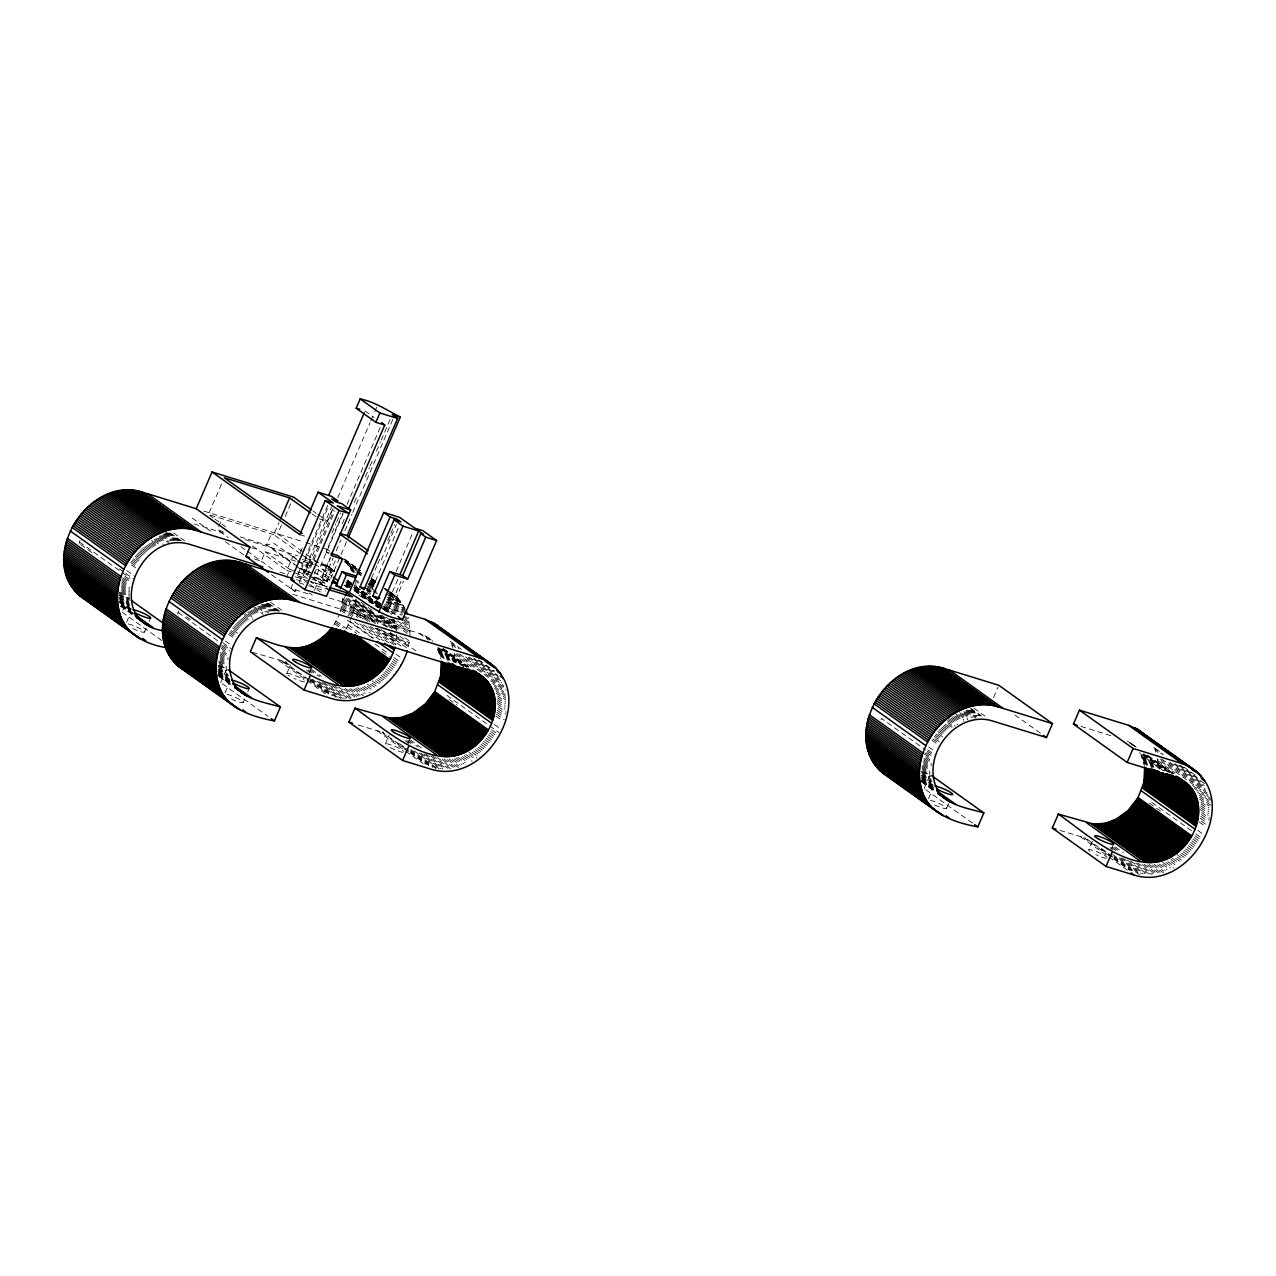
<?xml version="1.0" encoding="UTF-8"?>
<svg xmlns="http://www.w3.org/2000/svg" width="1276" height="1276" viewBox="0 0 1276 1276"><rect width="100%" height="100%" fill="white"/><g stroke="black" fill="none" stroke-linecap="round" stroke-linejoin="round"><path stroke-width="0.75" stroke-dasharray="5 3.75" d="M396.724 634.587L395.64 644.428M410.106 635.48L408.464 617.504M340.405 611.714L343.005 597.631L379.339 623.565M346.354 628.462L353.037 614.059L356.275 599.002M381.014 629.483L407.857 648.655L409.755 639.228M79.096 543.464L79.957 540.657M177.667 613.868L178.528 611.06M881.046 719.808L881.461 718.404L925.674 749.985M122.911 610.422L128.174 598.189L118.684 595.27M126.531 622.337L131.045 611.842M144.682 631.907L146.182 628.414M149.196 621.428L150.696 617.935M209.168 512.745L221.976 482.998M218.738 526.717L221.402 520.512M270.608 535.681L266.588 545.011L294.772 565.124M295.506 561.153L265.233 551.822L261.229 561.137L254.418 559.032M300.482 553.752L273.734 534.644L279.013 522.394M281.454 525.106L277.69 533.862L304.996 553.369M285.218 516.365L292.762 498.852M220.732 682.58L226.745 668.608L219.153 666.263M225.102 692.74L229.616 682.261M327.677 505.408L297.467 575.572L307.755 578.746L303.305 575.572L286.781 570.484L292.794 556.495L298.313 558.202M286.574 577.215L289.923 569.447L265.233 551.822M300.259 552.652L303.273 545.649M292.491 584.504L290.784 588.475L310.451 594.536M243.253 702.31L244.753 698.817M247.767 691.831L249.267 688.338M310.212 573.115L301.583 568.857L328.586 506.125M271.549 574.726L295.155 591.601L296.495 588.491M299.174 582.271L331.744 506.652M303.305 575.572L309.334 561.6L300.147 558.76M305.522 571.68L332.542 508.949M312.189 514.037L318.649 518.662L327.517 521.39L333.036 508.598M337.757 497.624L370.04 422.659M370.837 420.825L373.98 413.52M374.777 411.685L377.138 406.199M311.759 573.594L307.819 570.787L334.073 509.842M307.085 575.731L334.87 511.213M314.263 574.009L316.528 568.761M331.904 533.049L335.827 523.942M336.609 522.107L340.532 513M328.554 553.688L326.066 551.918L342.558 513.622M343.132 513.59L317.054 574.12L327.358 581.537L331.377 572.206L325.986 568.362L334.041 570.851M347.072 504.435L382.561 422.053M342.223 523.782L344.584 518.295M314.343 590.453L316.352 585.796L310.451 581.569L327.533 586.848M335.269 560.69L325.492 583.419L320.563 579.894L329.83 558.394M330.707 557.389L321.967 577.693L330.053 580.133L325.125 576.608L317.054 574.12L312.237 570.691M354.361 502.457L356.738 496.97M365.399 476.825L369.354 467.67M370.136 465.836L372.496 460.349M376.452 451.194L380.392 442.038M381.173 440.204L391.429 416.407M325.125 576.608L333.068 558.186M336.21 550.849L340.947 539.876M344.887 530.72L347.247 525.218M348.045 523.399L351.985 514.244M352.766 512.41L394.555 415.386M286.717 673.712L290.481 664.987M330.723 578.586L340.357 556.208M341.139 554.374L346.657 541.566M309.382 672.803L311.631 667.571M372.241 613.596L348.428 606.244L342.51 602.017L344.52 597.359M348.428 606.244L351.091 600.039M370.758 580.038L366.898 589.002L370.837 591.825L398.638 527.291M371.539 578.251L376.93 565.699M377.712 563.912L380.025 558.537M387.744 540.609L390.057 535.234M390.839 533.448L394.699 524.484M381.173 559.957L396.469 524.42M396.134 571.393L412.419 533.575M397.857 579.384L388.59 600.9L393.518 604.409L403.551 581.106M394.826 614.266L388.701 609.88L401.111 581.074M385.288 744.131L389.052 735.391M407.953 743.222L410.218 737.975M924.111 788.52L930.14 774.548L922.532 772.203M928.497 798.68L933.011 788.201M993.557 697.462L998.055 687.03M946.632 808.266L948.897 803.019M1092.447 841.331L1088.683 850.071A10.272 1.563 23.3 0 1 1096.658 851.682A10.272 1.563 23.3 0 1 1107.185 857.297M1111.332 849.162L1113.597 843.914M333.786 625.049L339.384 614.49M252.249 652.291L286.861 662.132M383.757 732.328L382.098 732.041L408.942 751.213M1059.862 830.389L1085.477 837.997M358.381 725.039L380.455 731.706L408.878 752.011M313.832 577.358L327.358 581.537M194.143 523.91L226.219 533.783M245.088 539.588L297.962 555.921M279.907 572.126L287.451 574.455M294.995 576.784L325.189 586.067L312.556 577.055M292.714 594.313L419.246 633.359L425.945 636.341L431.703 640.807L423.807 635.177M1081.011 726.427L1111.268 735.789M299.796 534.644L307.053 536.877M203.809 511.086L304.071 541.997M305.953 542.587L329.734 550.195M273.734 534.644L208.419 514.499L213.124 517.881M326.066 551.918L329.336 552.923M223.077 531.582L217.399 529.827L228.356 537.659M240.095 536.829L266.588 545.011L273.67 543.177L296.176 559.223M305.538 558.266L318.777 562.381M321.058 564.837L329.112 567.326M303.481 561.584L312.062 564.231M251.723 547.659L257.178 549.334M297.404 561.743L312.54 566.4M322.493 569.479L331.377 572.206M369.067 583.834L374.713 585.588M301.583 568.857L307.819 570.787M367.408 590.756L370.837 591.825M289.923 569.447L295.585 571.201M297.483 571.776L306.942 574.694M314.518 577.023L329.655 581.697M308.776 576.258L320.563 579.894M386.516 602.256L393.518 604.409M311.998 579.256L325.492 583.419M363.006 597.79L372.464 600.725M296.495 579.671L304.916 582.271M316.352 585.796L327.757 589.305M369.258 602.112L402.642 612.416M383.853 608.397L388.701 609.88M299.142 582.845L306.719 585.19M308.601 585.764L325.635 591.011M329.224 597.918L342.51 602.017M384.682 619.211L376.611 616.723L353.005 599.848M333.977 571.281L327.374 565.938L320.659 562.955L333.291 571.983M374.346 601.315L379.993 603.676M1127.187 741.117L1128.271 741.691M390.695 592.16L398.144 598.428L404.779 607.902L385.831 594.361M1183.825 766.988L1196.457 775.999M1179.885 765.074L1197.255 777.483M1155.37 748.549L1163.265 754.18M1179.056 765.472L1205.9 784.644M1153.791 747.417L1162.388 754.61M1175.021 763.638L1201.864 782.81M1154.477 748.964L1158.289 752.808M1174.08 764.085L1204.081 785.522M1169.932 762.33L1204.672 787.132M1168.88 762.841L1205.198 788.791M1161.463 758.885L1205.676 790.466M1160.299 759.459L1207.686 793.305M1208.053 795.028L1157.507 758.933L1158.48 767.913M1157.826 760.687L1175.196 773.096M1192.566 785.506L1211.514 799.047M1158.082 762.474L1173.872 773.75M1194.4 788.409L1211.769 800.818M1136.103 747.002L1129.324 742.281L1133.279 745.104M1148.129 755.615L1174 774.069M1128.766 742.249L1135.082 746.763M1147.714 755.775L1173.681 774.117M1146.98 755.52L1172.245 773.575M1147.794 756.445L1169.917 772.235M1143.854 754.004L1169.326 772.155M1197.749 792.46L1208.803 800.355M1143.152 753.972L1168.417 772.028M1143.727 754.882L1167.412 771.789M1142.817 754.802L1164.924 770.592M1199.472 795.411L1208.946 802.173M1141.876 754.738L1163.983 770.529M1163.01 770.513L1140.903 754.722L1144.476 765.807M1141.462 755.855L1161.989 770.529M1199.552 797.229L1212.184 806.257M1141.988 757.019L1156.2 767.179M1142.467 758.215L1155.099 767.227M1199.568 799.079L1209.042 805.842M1142.897 759.427L1153.951 767.323M1143.296 760.655L1152.77 767.418M1201.115 802.062L1209.01 807.708M1143.663 761.916L1151.558 767.546M1143.982 763.192L1147.14 765.44M1201.019 803.928L1208.914 809.574M1200.86 805.81L1208.771 811.44M1200.652 807.692L1208.547 813.322M1200.397 809.574L1208.292 815.22M1201.657 812.589L1209.552 818.235M1201.274 814.471L1209.169 820.117M1200.844 816.369L1207.16 820.867M1200.349 818.251L1206.665 822.749M1201.386 821.25L1207.702 825.763M1199.201 821.983L1205.517 826.497M1197.845 830.469L1202.582 833.85M1151.861 802.46L1194.495 832.909M1196.075 834.041L1200.812 837.423M1149.325 803.082L1161.957 812.11M1195.118 835.796L1201.434 840.31M1194.113 837.534L1198.85 840.916M1193.06 839.241L1197.797 842.623M1191.943 840.916L1198.26 845.43M1014.914 714.991L1041.758 734.163M1190.811 842.575L1195.548 845.956M1189.615 844.186L1194.352 847.567M1188.387 845.781L1194.703 850.294M1187.111 847.328L1193.427 851.842M1185.803 848.843L1192.119 853.357M1184.463 850.326L1189.2 853.708M1183.075 851.762L1187.812 855.143M1181.656 853.165L1186.393 856.547M1180.204 854.521L1184.941 857.903M973.939 708.196L984.992 716.091M1177.142 854.713L1183.458 859.227M970.637 708.228L981.691 716.123M970.956 709.185L980.447 715.964M971.275 710.206L979.17 715.852M1177.206 857.105L1183.522 861.619M969.999 710.142L977.894 715.772M968.707 710.11L976.603 715.756M1175.659 858.333L1181.975 862.847M967.399 710.142L976.874 716.905M966.107 710.206L975.582 716.984M1172.5 858.381L1178.817 862.895M966.363 711.45L975.837 718.229M965.055 711.625L972.95 717.256M1170.905 859.498L1177.222 864.012M963.731 711.833L971.626 717.463M963.986 713.204L970.302 717.718M1170.874 861.715L1177.19 866.213M962.678 713.507L968.994 718.021M959.775 712.726L967.671 718.372M1167.652 861.603L1173.968 866.117M960.03 714.241L967.926 719.887M1165.977 862.576L1173.872 868.222M958.723 714.672L965.039 719.185M955.836 714.034L963.731 719.664M1162.723 862.369L1170.618 867.999M956.123 715.676L964.018 721.323M1162.611 864.362L1168.928 868.876M954.831 716.235L961.147 720.749M953.539 716.841L959.855 721.355M1159.31 864.043L1167.205 869.674M952.263 717.495L958.595 722.009M1157.587 864.793L1165.482 870.439M951.019 718.181L957.335 722.695M1154.27 864.362L1163.744 871.125M949.775 718.914L957.67 724.545M1152.531 865L1163.584 872.896M948.531 719.68L954.847 724.194M947.318 720.477L955.214 726.124M1149.197 864.442L1160.251 872.337M1147.443 864.968L1158.496 872.864M947.701 722.455L952.438 725.837M1144.109 864.299L1158.321 874.459M948.116 724.465L952.853 727.846M1142.339 864.697L1154.971 873.725M945.372 724.258L950.11 727.639M1115.32 846.993L1123.215 852.639M1137.426 862.783L1153.217 874.06M944.24 725.199L948.977 728.58M1113.549 847.28L1119.865 851.794M1135.656 863.07L1151.446 874.347M943.123 726.188L949.44 730.701M1111.795 847.487L1118.111 852.001M1130.743 861.029L1149.692 874.554M942.039 727.208L946.776 730.59M1110.04 847.647L1113.198 849.912M1127.41 860.056L1146.358 873.582M940.97 728.261L945.707 731.642M1122.513 857.887L1144.62 873.677M1120.775 857.919L1142.881 873.709M939.933 729.33L946.25 733.844M1119.052 857.903L1141.175 873.693M938.929 730.446L943.666 733.828M1112.608 854.426L1139.452 873.597M1114.076 856.531L1139.34 874.57M937.94 731.579L942.677 734.96M1101.348 848.412L1112.401 856.308M1113.98 857.44L1132.928 870.982M1087.056 839.114L1112.321 857.169M1113.9 858.285L1131.27 870.695M938.562 733.875L943.315 737.257M1083.834 837.662L1112.273 857.95M1113.852 859.083L1129.643 870.36M1080.628 836.801L1107.488 855.973M1109.067 857.105L1128.016 870.631M936.074 733.939L942.39 738.437M935.18 735.151L939.918 738.533M934.319 736.38L939.056 739.761M935.069 738.772L939.806 742.154M932.708 738.916L937.445 742.297M931.943 740.224L938.259 744.721M928.721 746.938L935.037 751.452M927.7 749.714L935.595 755.36M927.253 751.117L933.569 755.631M926.839 752.521L931.576 755.902M924.893 752.808L931.209 757.322M924.574 754.212L930.89 758.726M925.866 756.764L932.182 761.278M925.626 758.167L931.943 762.681M923.856 758.454L931.751 764.101M923.696 759.874L931.592 765.504M923.585 761.278L929.901 765.775M923.505 762.665L929.837 767.179M923.489 764.069L929.805 768.567M923.505 765.44L929.821 769.954M921.99 765.68L929.885 771.326M922.085 767.051L929.981 772.682M922.229 768.391L930.124 774.038M922.42 769.731L930.316 775.361M922.66 771.039L930.555 776.685M921.352 771.214L929.247 776.845M921.671 772.49L931.145 779.253M922.022 773.735L931.496 780.513M922.42 774.979L931.895 781.741M921.288 775.058L930.762 781.837M921.766 776.255L931.241 783.017M922.293 777.419L933.346 785.314M921.272 777.419L932.325 785.314M921.862 778.519L932.915 786.415M922.5 779.604L933.553 787.499M921.591 779.524L932.66 787.42M922.181 780.418L933.362 788.44M921.479 780.386L932.533 788.281M922.261 781.343L934.893 790.37M921.495 781.119L934.128 790.147M922.357 781.997L934.989 791.024M921.272 781.438L935.196 791.551M921.336 781.757L934.973 791.471M925.69 789.653L974.641 824.615M365.032 410.952L374.139 417.459M312.955 510.99L316.193 513.303M317.804 514.451L327.517 521.39M344.664 559.239L360.454 570.516M371.507 578.411L376.245 581.792M344.073 558.968L360.693 570.723M370.917 578.156L376.867 582.606L371.731 579.208M384.778 588.236L389.866 591.681M390.185 591.793L395.831 596.131M343.308 558.92L358.046 569.447M387.521 590.501L396.995 597.264M357.089 569.112L344.456 560.084L351.825 571.074L356.562 574.455M371.3 579.256L376.037 582.638M383.932 588.284L388.67 591.665M390.249 592.798L398.144 598.428M345.541 561.312L356.594 569.208M372.385 580.484L375.543 582.733M385.017 589.496L399.228 599.656M346.578 562.572L356.052 569.335M357.631 570.468L362.368 573.849M371.842 580.612L375.016 582.877M389.228 593.021L400.281 600.916M326.688 548.983L329.846 551.232M344.057 561.392L361.427 573.785M370.901 580.564L374.426 583.052M388.638 593.212L401.27 602.224M348.539 565.236L359.593 573.131M370.646 581.027L375.383 584.408M389.595 594.568L402.227 603.58M349.433 566.64L355.749 571.154M357.328 572.27L362.065 575.651M369.96 581.298L374.697 584.679M388.909 594.839L403.12 604.984M350.278 568.075L355.015 571.457M356.594 572.589L361.331 575.97M370.806 582.733L373.964 584.998M386.596 594.01L403.966 606.419M478.867 659.915L494.657 671.192M351.075 569.559L355.829 572.94M370.04 583.084L373.198 585.349M478.085 660.266L493.876 671.543M369.195 583.467L373.932 586.864M388.143 597.009L405.529 609.418M461.465 649.372L450.412 641.477L452.868 647.873M474.098 658.384L497.784 675.307M368.317 583.898L373.055 587.279M387.266 597.423L404.636 609.832M451.098 643.024L458.993 648.671M473.205 658.815L498.469 676.854M368.955 585.477L373.693 588.858M387.904 599.018L406.853 612.544M451.736 644.603L456.473 648.001M469.105 657.012L499.123 678.449M367.966 585.971L371.125 588.22M372.704 589.352L377.441 592.734M386.915 599.513L404.285 611.906M468.117 657.507L502.856 682.325M366.93 586.497L371.667 589.879M373.246 591.011L377.983 594.393M387.457 601.155L403.248 612.432M465.501 656.901L501.819 682.835M354.76 579.144L359.497 582.526M367.392 588.172L372.129 591.554M386.357 601.714L402.147 612.99M459.663 654.062L503.876 685.643M355.191 580.851L358.349 583.116M366.244 588.746L370.981 592.128M386.772 603.404L402.562 614.697M404.141 615.814L408.878 619.195M456.92 653.519L504.291 687.349M366.611 590.485L371.348 593.866M385.559 604.011L401.35 615.287M402.929 616.42L409.245 620.933M455.707 654.125L506.237 690.22M366.914 592.239L370.072 594.488M384.283 604.649L396.916 613.66M404.811 619.307L409.548 622.688M454.128 652.993L454.431 654.747L473.396 668.289M490.766 680.682L504.977 690.842M328.395 566.576L335.109 571.377M347.343 580.117L354.664 585.317M363.134 591.394L370.455 596.594M376.643 600.773L383.087 605.621M384.539 606.419L395.592 614.314M403.487 619.961L409.803 624.458M426.966 636.995L433.282 641.493M443.761 648.958L469.026 666.997M492.584 683.601L505.216 692.613M326.305 565.332L334.487 571.01M347.12 580.038L354.728 585.636M356.307 586.769L361.044 590.15M362.623 591.266L370.806 596.961M376.324 600.9L383.438 605.972M424.876 635.735L433.058 641.413M443.314 648.75L468.707 667.045M325.221 564.774L334.695 571.536M347.327 580.548L353.643 585.078M363.118 591.825L369.434 596.355M375.75 600.852L382.066 605.366M383.645 606.499L390.009 612.48L383.693 607.966M442.756 648.702L468.021 666.758M348.189 581.425L354.505 585.939M356.084 587.072L370.295 597.216M376.611 601.73L382.928 606.244M384.507 607.376L387.665 609.625M443.601 649.58L467.287 666.503M347.423 581.218L353.739 585.732M355.318 586.864L360.055 590.246M361.634 591.362L369.53 597.009M375.846 601.522L382.162 606.036M383.741 607.153L388.478 610.55M442.836 649.372L466.522 666.279M348.204 582.159L352.942 585.556M354.521 586.673L383.151 607.089M384.523 608.11L392.625 613.852M403.679 621.747L409.995 626.261M442.038 649.197L467.303 667.236M494.37 686.52L505.424 694.415M347.375 582.015L382.114 606.834M419.246 633.359L428.72 640.137M441.209 649.037L466.617 667.204M346.498 581.904L352.83 586.418M354.409 587.55L382.832 607.855M384.411 608.971L389.148 612.368M438.769 647.809L465.612 666.981M345.605 581.824L351.921 586.338M353.5 587.47L388.239 612.273M437.859 647.73L464.703 666.901M355.557 582.59L356.451 589.735L388.032 612.289M402.243 622.433L410.138 628.079M454.431 654.747L455.022 660.139L464.496 666.901M494.498 688.338L505.551 696.233M306.591 554.518L317.836 562.557M346.243 582.909L352.559 587.423M354.138 588.539L387.298 612.225M463.762 666.854L436.918 647.666L440.874 658.544M346.833 584.009L353.149 588.523M354.728 589.656L381.572 608.827M437.524 648.782L458.052 663.44M356.451 589.735L356.53 591.554L378.637 607.344M397.586 620.886L410.218 629.913M496.157 691.289L505.631 698.052M345.812 584.025L352.128 588.523M353.707 589.656L380.567 608.827M438.083 649.915L457.031 663.456M346.338 585.174L352.654 589.687M354.234 590.82L377.919 607.743M438.593 651.079L454.384 662.356M345.238 585.237L348.396 587.502M362.863 597.918L356.546 593.404L356.53 591.554M392.864 619.338L410.234 631.748M439.072 652.259L453.299 662.419M496.189 693.139L505.663 699.902M302.045 554.869L313.067 562.732M314.63 563.864L331.856 576.162M344.313 585.062L347.439 587.279M344.105 585.317L347.263 587.582M391.477 619.163L394.635 621.412L396.549 630.472L353.915 600.023M439.518 653.471L448.993 660.25M390.296 619.275L395.034 622.656M439.917 654.716L447.812 660.346M309.334 561.6L313.768 564.758M389.674 618.94L410.202 633.614M497.72 696.122L505.615 701.752M385.91 617.137L395.385 623.916M440.284 655.976L446.6 660.474M317.517 569.192L331.393 579.113M381.684 615.176L408.527 634.347M497.64 697.988L505.535 703.634M380.184 615.207L395.975 626.484M361.012 602.384L372.066 610.279M379.961 615.925L400.489 630.583M497.48 699.87L505.376 705.5M378.844 615.399L396.214 627.792M355.35 599.8L396.405 629.132M356.068 600.884L397.123 630.216M497.273 701.736L505.168 707.382M292.794 556.495L297.244 559.67M297.771 560.371L310.626 569.543M352.431 600.262L392.115 628.717M404.747 637.729L409.484 641.11M497.018 703.634L504.913 709.265M347.758 598.237L390.392 628.701M355.478 604.649L387.059 627.218M399.691 636.23L409.165 643.008M498.262 706.649L506.157 712.279M346.195 598.492L384.092 625.559M394.571 634.746L408.783 644.89M497.895 708.531L505.79 714.177M271.501 547.723L298.345 566.895M299.924 568.027L310.977 575.923M370.072 618.126L377.967 623.773M390.6 632.8L415.864 650.84M342.941 599.034L377.68 623.836M390.312 632.864L396.629 637.378M296.335 566.241L307.293 574.072M311.966 577.406L327.39 588.427M354.664 608.429L373.613 621.97M389.403 633.247L408.352 646.773M497.449 710.413L503.765 714.927M342.829 600.438L375.989 624.124M388.622 633.151L396.517 638.782M342.67 601.841L371.093 622.146M383.725 631.173L396.358 640.185M354.17 610.311L369.96 621.587M496.97 712.295L503.286 716.809M342.478 603.261L369.322 622.433M377.217 628.063L396.166 641.605M353.627 612.193L363.102 618.956M375.734 627.983L402.578 647.155M496.412 714.177L504.307 719.808M342.239 604.664L362.767 619.338M375.399 628.35L395.927 643.024M341.952 606.084L357.774 617.44M370.375 626.388L395.672 644.508M495.822 716.043L502.138 720.557M297.467 575.572L308.282 583.307M309.797 584.392L320.388 591.968M341.633 607.504L355.844 617.648M368.477 626.675L395.321 645.847M341.25 608.907L350.74 615.67M363.373 624.698L388.638 642.737M214.703 518.997L227.287 527.977M252.457 545.953L286.781 570.484M340.851 610.311L348.747 615.957M359.8 623.852L383.486 640.759M354.616 621.859L379.881 639.914M350.103 621.412L373.788 638.319M395.895 654.11L402.211 658.623M494.466 724.513L500.782 729.027M309.382 593.005L312.333 595.126M347.279 620.12L372.544 638.175M240.877 546.606L245.566 549.956M247.129 551.072L273.558 569.957M348.316 624.985L362.543 635.129M375.176 644.157L387.808 653.184M394.125 657.682L400.441 662.196M446.903 695.388L487.958 724.704M489.537 725.837L499.012 732.599M347.359 626.739L356.833 633.502M382.098 651.558L391.572 658.32M393.152 659.453L401.047 665.083M449.104 699.392L456.999 705.038M491.738 729.856L496.476 733.237M192.213 518.072L212.741 532.73M225.374 541.742L244.322 555.283M336.162 621.205L350.374 631.365M392.147 661.175L396.884 664.557M490.718 731.579L495.455 734.976M335.397 622.513L343.292 628.143M391.094 662.882L395.831 666.263M489.665 733.285L494.402 736.683M334.615 623.789L340.931 628.302M389.993 664.573L394.731 667.954M488.564 734.976L494.881 739.49M388.845 666.216L396.74 671.862M487.416 736.619L492.153 740M387.665 667.842L392.402 671.224M486.236 738.246L490.973 741.627M386.421 669.421L394.316 675.068M485.008 739.825L489.745 743.206M385.161 670.969L389.898 674.366M483.732 741.388L490.048 745.902M383.853 672.5L388.59 675.881M482.424 742.903L488.74 747.417M382.497 673.967L387.234 677.365M481.068 744.386L485.805 747.768M381.109 675.419L387.425 679.933M479.68 745.822L484.417 749.203M379.69 676.806L387.585 682.453M478.261 747.226L484.577 751.739M378.238 678.178L384.554 682.676M476.809 748.581L483.125 753.095M173.552 532.969L184.605 540.865M270.544 602.256L283.176 611.268M376.755 679.486L381.492 682.867M475.326 749.889L481.642 754.403M170.266 533.001L181.32 540.896M268.837 603.404L279.891 611.3M169.006 532.842L180.06 540.737M267.577 603.245L278.631 611.14M167.73 532.73L178.784 540.625M266.317 603.133L277.37 611.029M375.24 680.762L379.977 684.143M473.811 751.165L478.548 754.547M166.454 532.65L177.508 540.545M266.604 604.186L276.079 610.965M165.162 532.634L176.216 540.53M265.328 604.17L274.803 610.933M372.113 680.858L378.43 685.356M472.264 752.377L477.001 755.775M165.449 533.783L174.924 540.561M264.02 604.202L273.495 610.965M164.141 533.862L173.616 540.625M262.712 604.266L272.187 611.029M372.129 683.154L378.446 687.668M469.121 752.425L477.017 758.072M162.834 533.974L172.308 540.737M261.405 604.377L270.879 611.156M163.089 535.266L170.984 540.912M261.676 605.669L269.571 611.316M370.534 684.287L378.43 689.917M469.105 754.69L475.422 759.204M161.781 535.473L169.676 541.12M260.352 605.877L268.247 611.523M160.457 535.729L168.352 541.375M259.028 606.132L268.502 612.911M367.329 684.223L373.645 688.737M465.9 754.626L472.216 759.14M159.133 536.032L168.607 542.794M257.704 606.435L265.599 612.081M159.388 537.499L165.705 542.013M257.975 607.902L264.291 612.416M367.265 686.376L373.581 690.89M464.257 755.663L472.152 761.293M158.08 537.898L164.397 542.412M255.072 607.169L262.968 612.815M156.773 538.328L163.089 542.842M253.764 607.599L263.239 614.378M364.027 686.217L370.343 690.731M462.598 756.636L468.914 761.15M155.465 538.807L163.36 544.437M254.036 609.21L260.352 613.724M362.352 687.142L370.247 692.788M460.923 757.545L467.239 762.059M154.157 539.333L160.473 543.831M252.728 609.737L259.044 614.25M360.645 688.003L366.962 692.517M457.637 757.29L465.533 762.92M154.444 541.024L159.181 544.405M251.436 610.295L257.752 614.809M151.589 540.498L157.905 545.011M250.16 610.901L256.476 615.415M357.36 687.684L365.255 693.331M455.931 758.088L463.826 763.734M151.892 542.268L156.629 545.649M248.884 611.555L255.2 616.069M355.637 688.434L363.532 694.08M454.208 758.853L462.103 764.484M150.632 542.954L156.948 547.468M247.624 612.241L253.94 616.755M353.899 689.136L363.373 695.899M452.47 759.539L460.365 765.185M149.388 543.688L154.125 547.069M247.959 614.091L254.275 618.605M350.581 688.641L360.055 695.42M449.152 759.045L458.626 765.823M148.16 544.453L154.476 548.967M245.151 613.74L253.047 619.37M348.826 689.231L358.301 695.994M447.397 759.635L458.451 767.53M146.947 545.267L151.684 548.648M243.939 614.538L250.256 619.051M145.751 546.096L152.067 550.61M244.322 616.515L249.059 619.897M345.493 688.609L356.546 696.505M444.064 759.029L455.117 766.924M144.571 546.989L149.308 550.371M243.142 617.393L249.458 621.906M343.722 689.072L354.776 696.967M442.293 759.491L453.347 767.386M338.81 687.222L353.021 697.366M437.381 757.625L451.592 767.785M143.406 547.898L149.739 552.412M241.993 618.302L246.731 621.683M311.775 669.517L321.249 676.28M333.881 685.308L351.251 697.717M410.346 739.92L421.399 747.816M432.452 755.711L451.401 769.253M142.274 548.855L147.011 552.237M240.861 619.259L247.177 623.773M310.02 669.788L319.494 676.567M332.127 685.579L351.075 699.12M408.591 740.208L418.065 746.97M430.698 755.998L448.067 768.391M141.173 549.828L147.49 554.342M239.744 620.248L244.482 623.629M308.266 670.012L314.582 674.525M328.793 684.67L347.742 698.211M406.837 740.415L413.153 744.929M425.785 753.957L446.313 768.615M140.073 550.849L146.389 555.363M238.66 621.252L243.397 624.65M306.511 670.171L312.827 674.685M323.881 682.58L345.987 698.371M405.082 740.574L411.398 745.088M424.031 754.116L444.558 768.774M322.142 682.676L344.249 698.466M420.713 753.079L442.82 768.87M139.02 551.902L143.757 555.283M237.591 622.305L243.907 626.819M318.825 681.575L342.51 698.498M418.975 753.111L441.081 768.902M137.983 552.986L144.3 557.484M236.554 623.39L241.292 626.771M317.102 681.543L340.788 698.466M414.094 750.83L439.359 768.87M136.963 554.087L143.279 558.601M235.534 624.49L240.271 627.888M312.237 679.199L337.502 697.238M410.808 749.602L436.073 767.658M310.546 679.039L338.969 699.344M410.697 750.575L437.54 769.763M135.99 555.22L142.306 559.733M234.561 625.639L240.877 630.153M285.17 661.909L291.486 666.423M310.451 679.964L332.558 695.755M399.548 743.605L409.022 750.368M410.601 751.5L432.708 767.291M283.527 661.638L308.792 679.677M310.371 680.81L330.899 695.468M410.521 752.346L429.47 765.887M135.033 556.384L139.77 559.781M233.604 626.803L239.92 631.301M281.884 661.303L305.57 678.226M307.149 679.342L327.677 694.016M410.457 753.143L426.248 764.42M278.678 660.442L305.522 679.63M307.101 680.746L326.05 694.288M377.249 730.861L404.093 750.033M405.672 751.165L423.042 763.558M135.687 558.713L138.845 560.962M232.679 627.983L237.416 631.365M133.214 558.792L139.531 563.306M233.38 630.328L238.118 633.709M132.369 560.036L138.685 564.534M230.94 630.44L237.256 634.954M131.54 561.28L137.856 565.794M230.111 631.7L234.848 635.081M130.742 562.572L135.479 565.954M229.329 632.976L234.066 636.357M131.572 564.997L136.309 568.378M228.564 634.268L233.301 637.649M126.771 570.595L134.666 576.226M225.342 640.999L233.237 646.645M119.434 568.857L124.171 572.238M125.75 573.371L133.645 579.001M186.424 616.707L192.74 621.221M222.742 642.641L232.216 649.42M79.495 542.061L130.04 578.156M178.082 612.464L217.558 640.664M223.874 645.178L230.19 649.691M80.675 544.597L93.308 553.609M124.888 576.178L131.205 580.676M221.88 645.449L229.776 651.095M124.522 577.581L130.838 582.095M221.514 646.852L227.83 651.366M122.624 577.869L128.94 582.382M221.195 648.272L227.511 652.786M122.337 579.272L128.653 583.786M222.487 650.808L228.803 655.322M122.097 580.692L128.413 585.205M222.247 652.227L228.564 656.741M121.89 582.111L129.785 587.742M220.461 652.514L228.356 658.145M121.73 583.515L129.626 589.161M220.317 653.918L228.213 659.564M121.619 584.918L129.514 590.565M220.206 655.322L226.522 659.836M121.555 586.322L129.45 591.952M220.126 656.725L226.442 661.239M121.523 587.71L129.418 593.356M220.11 658.113L226.426 662.627M121.539 589.097L129.434 594.728M220.126 659.501L226.442 664.014M121.603 590.469L129.498 596.099M220.174 660.872L226.49 665.386M121.714 591.825L129.61 597.455M218.706 661.096L226.602 666.742M120.279 592.032L129.753 598.811M218.85 662.451L226.745 668.082M118.891 592.239L129.945 600.135M219.041 663.775L226.937 669.421M119.115 593.563L128.589 600.326M219.265 665.099L227.16 670.729M119.386 594.855L128.86 601.618M217.973 665.259L225.868 670.905M119.705 596.131L129.179 602.894M218.276 666.535L226.171 672.181M120.072 597.391L129.546 604.154M218.643 667.795L228.117 674.557M118.891 597.503L129.945 605.398M219.041 669.039L228.516 675.801M119.322 598.715L128.796 605.478M217.893 669.118L227.367 675.881M119.8 599.895L129.275 606.658M218.387 670.299L227.862 677.077M120.327 601.06L131.38 608.955M218.898 671.463L229.951 679.358M119.306 601.06L130.359 608.955M217.877 671.479L228.93 679.374M119.912 602.176L130.965 610.072M218.483 672.58L229.536 680.475M118.971 602.128L130.024 610.024M219.121 673.664L230.174 681.559M121.22 604.298L130.694 611.06M218.212 673.584L229.265 681.48M121.794 605.207L132.991 613.214M218.786 674.478L231.562 683.617M121.092 605.175L132.146 613.07M218.1 674.446L230.733 683.473M121.89 606.116L132.943 614.011M218.882 675.403L231.514 684.414M121.124 605.909L132.178 613.804M218.116 675.179L230.749 684.207M120.885 606.212L133.023 614.681M217.877 675.482L231.594 685.084M120.614 606.164L134.586 616.244M219.536 676.934L231.817 685.595M122.161 612.177L161.637 640.377M222.311 683.713L268.104 716.426M384.06 606.339L386.803 608.748M290.96 588.077L295.155 591.601M1134.189 745.918L1135.082 746.747M390.727 613.485L391.397 614.538M1139.659 752.537L1140.297 753.622M393.71 619.019L394.635 621.412M1155.131 750.559L1155.721 752.17M455.022 660.139L455.101 661.973M403.041 752.33A10.272 1.563 23.3 0 1 390.217 747.64M386.437 743.749A10.272 1.563 23.3 0 1 395.735 746.763A10.272 1.563 23.3 0 1 403.806 751.357M226.953 694.351A10.272 1.563 23.3 0 1 242.871 701.72A10.272 1.563 23.3 0 1 231.578 699.136M304.47 681.926A10.272 1.563 23.3 0 1 293.943 678.369M289.652 676.136A10.272 1.563 23.3 0 1 288.105 675.148M286.972 673.377A10.272 1.563 23.3 0 1 294.708 675.339A10.272 1.563 23.3 0 1 304.23 680.124M128.382 623.948A10.272 1.563 23.3 0 1 141.126 629.132A10.272 1.563 23.3 0 1 143.103 632.242A10.272 1.563 23.3 0 1 130.71 627.601M1106.42 858.269A10.272 1.563 23.3 0 1 1095.909 854.713M1090.055 851.491A10.272 1.563 23.3 0 1 1089.066 850.677M930.332 800.307A10.272 1.563 23.3 0 1 943.076 805.475A10.272 1.563 23.3 0 1 945.069 808.585A10.272 1.563 23.3 0 1 932.66 803.96"/><path stroke-width="1.5" d="M90.628 602.176C29.715 573.02 83.147 474.066 141.668 491.914L196.233 508.741L249.921 547.085L245.901 556.416L268.343 572.445M166.343 647.602C146.66 644.715 125.064 633.997 119.753 613.246C114.999 597.455 118.11 580.101 125.718 565.731C138.143 541.71 166.135 522.953 193.792 529.779L249.921 547.085M186.152 671.383C130.678 638.941 182.659 544.868 240.255 562.333L292.922 578.57M228.324 669.725L280.433 706.952L274.42 720.924C252.6 716.937 224.512 708.26 218.324 683.649C213.571 667.874 216.681 650.505 224.289 636.15C236.714 612.129 264.706 593.356 292.363 600.183L478.947 657.73C544.246 683.649 490.957 787.643 430.937 769.205L402.626 760.464L348.938 722.12L354.951 708.148L390.663 718.244L401.111 717.495L412.834 713.22L425.705 703.586L434.733 691.624L440.523 676.487L441.289 661.191L494.976 699.535C497.002 716.602 488.963 733.907 476.139 744.977C437.397 779.189 384.842 728.692 354.951 708.148M889.532 777.323C834.057 744.897 886.054 650.808 943.634 668.273L998.805 685.292L1052.493 723.636L1046.495 737.56L991.308 720.605C967.176 713.778 942.805 733.014 935.595 755.36C932.373 764.93 931.847 775.68 935.499 785.218C942.167 805.012 967.033 807.899 983.828 812.892L977.799 826.88C955.995 822.876 927.891 814.2 921.719 789.605C916.95 773.814 920.076 756.461 927.684 742.09C940.109 718.069 968.085 699.312 995.743 706.138L1052.493 723.636M1058.33 814.088L1094.058 824.2L1105.813 823.148L1116.213 819.16L1128.032 810.579L1138.112 797.564L1143.902 782.443L1144.668 767.131L1198.355 805.475C1200.381 822.542 1192.342 839.847 1179.518 850.933C1140.776 885.145 1088.221 834.648 1058.33 814.088L1052.317 828.06L1106.005 866.42L1134.332 875.145C1194.336 893.583 1247.625 789.605 1182.326 763.686L1133.136 748.502L1079.448 710.158L1073.451 724.082L1127.139 762.426L1176.312 777.658C1188.61 781.199 1197.079 793.034 1198.355 805.475M407.315 650.537C398.367 681.24 365.239 708.052 332.366 698.801L304.055 690.061L250.351 651.717L256.38 637.729C286.334 656.454 330.468 703.347 370.455 679.741C382.337 672.532 391.19 660.617 394.954 647.251M196.233 508.741L212.055 471.976L293.512 497.098L311.328 509.826M280.529 518.901L289.572 497.895L224.241 477.734L302.268 533.464M318.075 492.185L333.291 503.047L325.236 500.559L291.103 579.783L304.916 589.64L326.449 596.291L342.494 559L331.042 555.475L350.677 509.985L341.856 503.685L335.636 501.771L331.68 498.948L337.933 500.878L331.585 496.348L318.075 492.185L299.796 534.644L212.055 471.976M348.523 509.156L384.746 425.036L375.878 422.308L356.163 408.224L360.183 398.894C375.016 401.988 387.234 410.362 400.281 417.061L348.236 537.898M328.873 494.928L364.25 412.786M375.878 422.308L379.897 412.977L360.183 398.894M304.916 589.64L339.033 510.416L325.236 500.559M368.206 550.69L347.152 535.665L397.634 418.448L392.211 414.588L400.281 417.061M349.656 591.665L383.773 512.442L399.532 517.306L414.748 528.168L422.819 530.656L436.615 540.514L402.498 619.737C376.42 616.276 359.082 595.126 335.971 585.652L342 571.664L356.339 576.098M340.405 588.81L346.434 574.838L342 571.664M304.055 690.061L310.068 676.089M345.19 595.812L346.53 592.702L329.431 587.438M390.121 516.987L397.011 519.109L400.951 521.916L394.061 519.795L363.963 589.703L360.023 586.88L390.121 516.987L383.773 512.442M402.738 575.588L420.793 533.639L425.721 537.164L407.666 579.097L402.738 575.588L389.802 571.6L377.76 599.56L372.831 596.036L402.945 526.127L394.061 519.795M378.685 612.4L394.731 575.109L389.802 571.6M400.17 574.009L418.688 530.991L402.945 526.127M402.626 760.464L408.639 746.492M1127.139 762.426L1133.136 748.502M1106.005 866.42L1112.034 852.432M256.38 637.729C273.511 643.327 293.815 653.28 311.695 644.061C319.75 640.393 326.72 634.539 332.031 627.505L385.719 665.849M262.92 566.911L189.342 544.246C139.068 529.333 102.16 621.157 162.881 630.679M379.897 412.977L397.634 418.448M356.163 408.224L359.704 409.309M1079.448 710.158L1128.638 725.326L1137.586 729.298L1145.274 735.263M1073.451 724.082L1077.231 725.246M350.677 509.985L337.199 505.822L349.098 513.526L339.033 510.416M420.793 533.639L423.616 534.516L418.688 530.991M425.721 537.164L436.615 540.514M340.054 533.464L347.152 535.665M330.978 553.433L337.534 555.459L342.494 559M394.731 575.109L407.666 579.097M346.434 574.838L355.685 577.693M360.023 586.88L365.175 588.475M331.537 582.287L337.215 584.025M245.901 556.416L249.314 557.468M372.831 596.036L379.833 598.189M335.971 585.652L339.56 586.753M327.757 589.305L352.431 596.929L346.53 592.702M404.524 612.99L425.259 619.386L434.207 623.358L490.606 663.488M291.103 579.783L294.341 580.787M1052.317 828.06L1056.097 829.225M348.938 722.12L352.702 723.285M494.976 699.535C493.7 687.078 485.231 675.243 472.933 671.718L287.913 614.649C263.797 607.839 239.425 627.074 232.216 649.42C228.978 658.99 228.468 669.725 232.104 679.263C238.787 699.073 263.654 701.96 280.433 706.952M1137.586 729.298L1196.553 771.422M1136.182 728.5L1197.781 772.49M1134.731 727.751L1198.962 773.607M1147.985 737.56L1154.302 742.074M1162.197 747.72L1171.671 754.483M1174.829 756.748L1185.882 764.627M1189.041 766.892L1200.094 774.787M1149.07 738.788L1153.807 742.169M1161.702 747.816L1168.018 752.314M1175.93 757.96L1180.667 761.341M1191.72 769.237L1194.878 771.501M1198.036 773.75L1201.195 775.999M1128.638 725.326L1182.326 763.686M1201.019 777.69L1204.177 779.939M1201.928 779.078L1205.086 781.343M1178.274 777.259L1186.967 783.464M1176.137 776.079L1188.769 785.107M1178.561 778.089L1189.615 785.984M1176.233 776.749L1190.444 786.893M1175.435 776.558L1191.226 787.85M1174.59 776.414L1191.975 788.823M1172.15 775.186L1192.677 789.844M1171.24 775.09L1193.347 790.881M1170.299 775.042L1193.985 791.965M1167.747 773.894L1194.591 793.066M1166.727 773.91L1195.149 794.214M1165.674 773.942L1195.676 795.363M1162.994 772.873L1196.154 796.559M1161.846 772.953L1196.585 797.771M1157.507 770.8L1197 798.999M1154.716 769.811L1197.351 800.259M1151.877 768.838L1197.67 801.535M1150.569 768.997L1197.941 802.843M1149.213 769.189L1198.18 804.151M1144.811 768.487L1198.515 806.831M1144.923 769.843L1198.611 808.187M1144.987 771.214L1198.674 809.558M1145.003 772.586L1198.69 810.946M1144.971 773.99L1198.658 812.333M1144.907 775.377L1198.595 813.737M1144.795 776.781L1198.483 815.141M1144.636 778.2L1198.323 816.544M1144.428 779.604L1198.116 817.964M1144.189 781.024L1197.877 819.367M1143.902 782.443L1197.606 820.787M1143.583 783.847L1197.271 822.191M1143.216 785.266L1196.904 823.61M1142.802 786.67L1196.505 825.014M1142.355 788.058L1196.043 826.417M1141.334 790.833L1195.022 829.193M1138.112 797.564L1191.8 835.908M1137.363 798.856L1191.05 837.215M1136.565 800.148L1190.253 838.492M1043.337 735.295L1046.495 737.56M1135.736 801.408L1189.439 839.752M949.519 670.091L1003.207 708.435M1134.89 802.636L1188.578 840.98M1133.997 803.848L1187.685 842.192M944.144 668.433L997.832 706.776M943.634 668.273L997.322 706.617M942.836 668.066L996.54 706.378M942.023 667.842L995.743 706.138M940.428 667.412L994.116 705.772M1133.072 805.044L1186.76 843.388M938.785 667.077L992.473 705.437M937.126 666.806L990.83 705.149M1132.115 806.209L1185.803 844.553M935.452 666.598L989.139 704.942M1131.142 807.341L1184.83 845.685M933.761 666.439L987.449 704.783M932.054 666.343L985.742 704.703M1130.121 808.442L1183.825 846.801M930.332 666.327L984.019 704.671M1129.085 809.526L1182.788 847.87M928.593 666.359L982.297 704.703M926.855 666.455L980.542 704.799M1128.032 810.579L1181.72 848.923M925.1 666.598L978.804 704.958M1126.931 811.6L1180.635 849.944M923.345 666.822L977.033 705.165M1125.831 812.573L1179.518 850.933M921.591 667.109L975.279 705.453M1124.682 813.53L1178.386 851.874M919.821 667.444L973.524 705.788M918.066 667.842L971.754 706.186M1123.534 814.439L1177.222 852.799M916.296 668.305L969.999 706.649M1122.354 815.332L1176.041 853.676M1121.157 816.161L1174.845 854.521M914.541 668.815L968.229 707.175M1119.945 816.975L1173.633 855.319M912.787 669.406L966.49 707.749M1118.717 817.741L1172.405 856.084M911.048 670.044L964.736 708.387M1117.473 818.474L1171.161 856.818M909.31 670.729L962.997 709.089M1116.213 819.16L1169.901 857.504M907.587 671.479L961.275 709.839M1114.937 819.814L1168.625 858.158M905.88 672.293L959.568 710.636M1113.661 820.42L1167.349 858.764M1112.369 820.978L1166.057 859.322M904.174 673.154L957.877 711.514M1111.061 821.505L1164.765 859.849M902.499 674.079L956.187 712.423M1109.753 821.967L1163.457 860.327M1108.445 822.414L1162.133 860.758M900.84 675.052L954.528 713.396M1107.137 822.797L1160.825 861.14M1105.813 823.148L1159.501 861.491M899.197 676.073L952.885 714.416M1104.49 823.451L1158.177 861.794M897.57 677.157L951.274 715.501M1103.166 823.706L1156.853 862.05M1101.858 823.913L1155.546 862.257M1100.534 824.073L1154.222 862.417M895.975 678.274L949.663 716.618M1099.226 824.184L1152.914 862.528M1097.918 824.264L1151.606 862.608M894.412 679.454L948.1 717.798M1096.626 824.28L1150.314 862.624M1095.334 824.264L1149.022 862.608M1094.058 824.2L1147.746 862.544M892.865 680.682L946.553 719.026M1092.782 824.073L1146.47 862.432M1091.522 823.913L1145.21 862.273M891.35 681.942L945.038 720.286M1086.658 822.829L1140.345 861.172M889.866 683.25L943.554 721.61M888.415 684.622L942.103 722.966M886.995 686.01L940.683 724.369M885.608 687.461L939.295 725.805M884.252 688.928L937.956 727.288M882.944 690.46L936.632 728.803M881.684 692.007L935.372 730.35M880.44 693.602L934.128 731.945M1131.174 872.896L1134.332 875.145M879.26 695.213L932.947 733.556M878.111 696.871L931.799 735.215M877.011 698.546L930.698 736.89M875.958 700.253L929.646 738.597M874.953 701.991L928.641 740.335M873.98 703.746L927.684 742.09M872.21 707.319L925.898 745.663M869.275 714.672L922.963 753.015M868.685 716.538L922.373 754.882M868.143 718.404L921.83 756.764M867.648 720.286L921.336 758.646M867.217 722.184L920.905 760.528M866.835 724.066L920.522 762.41M866.516 725.948L920.203 764.308M866.245 727.83L919.932 766.19M931.719 775.68L983.828 812.892M866.037 729.712L919.725 768.072M865.894 731.595L919.581 769.938M865.798 733.461L919.486 771.805M865.766 735.311L919.454 773.671M865.782 737.161L919.47 775.505M865.862 738.995L919.549 777.339M936.52 790.689L955.341 804.103M866.005 740.814L919.693 779.158M938.051 792.619L941.21 794.868M938.865 793.528L942.023 795.793M938.147 793.273L950.779 802.301M939.024 794.119L949.695 801.743M866.197 742.6L919.884 780.96M937.732 793.433L947.605 800.483M866.452 744.386L920.14 782.73M866.755 746.141L920.443 784.485M974.641 824.615L977.799 826.88M867.122 747.864L920.809 786.207M867.536 749.57L921.24 787.914M868.015 751.245L921.719 789.605M868.557 752.904L922.245 791.248M869.147 754.515L922.835 792.859M869.785 756.11L923.473 794.454M870.471 757.657L924.175 796.001M871.221 759.172L924.925 797.516M872.034 760.64L925.722 798.999M872.88 762.091L926.567 800.435M873.773 763.479L927.461 801.838M874.73 764.834L928.418 803.178M946.154 815.827L949.312 818.091M875.719 766.142L929.422 804.502M876.772 767.418L930.459 805.762M877.856 768.63L931.544 806.99M879.005 769.811L943.219 815.667M880.169 770.927L941.784 814.917M882.657 773.017L938.992 813.259M381.715 422.866L384.746 425.036M289.572 497.895L310.578 512.888M339.91 534.086L367.44 553.736M434.207 623.358L494.402 666.55M431.352 621.811L495.582 667.667M444.606 631.62L452.501 637.266M458.818 641.764L465.134 646.278M468.292 648.543L482.503 658.687M485.662 660.952L496.715 668.847M458.323 641.86L464.639 646.374M485.167 661.032L493.062 666.678M425.259 619.386L478.947 657.73M496.683 670.379L499.841 672.643M497.64 671.734L500.798 673.999M500.192 676.057L503.35 678.306M475.358 671.511L482.647 676.743M397.889 616.452L402.498 619.737M474.895 671.304L484.497 678.322M472.758 670.139L485.39 679.151M475.182 672.133L486.236 680.028M472.838 670.793L487.049 680.953M472.04 670.618L487.831 681.894M471.211 670.474L488.58 682.883M468.77 669.23L489.298 683.888M467.861 669.15L489.968 684.941M466.92 669.102L490.606 686.025M465.947 669.087L491.212 687.126M463.347 667.954L491.77 688.258M462.279 667.986L492.281 689.423M459.615 666.933L492.775 690.619M333.403 577.262L338.076 580.612M458.467 667.013L493.206 691.831M452.549 663.727L493.605 693.059M451.337 663.871L493.971 694.319M332.94 580.213L337.566 583.515M448.482 662.882L494.29 695.595M447.19 663.057L494.562 696.887M445.834 663.249L494.785 698.211M441.432 662.531L495.12 700.891M441.544 663.887L495.232 702.247M441.592 665.259L495.279 703.618M441.608 666.646L495.311 704.99M441.592 668.034L495.279 706.394M441.512 669.437L495.2 707.781M441.4 670.841L495.088 709.185M441.257 672.245L494.944 710.604M441.049 673.664L494.737 712.008M440.81 675.084L494.498 713.428M440.523 676.487L494.211 714.847M440.204 677.907L493.892 716.251M439.837 679.31L493.525 717.654M389.802 645.273L394.539 648.655M439.423 680.714L493.11 719.074M384.618 643.295L394.093 650.058M438.976 682.118L492.664 720.462M377.281 641.557L393.072 652.833M437.955 684.893L491.643 723.237M355.111 634.746L389.85 659.564M434.733 691.624L488.421 729.968M351.187 633.789L389.084 660.856M433.968 692.916L487.671 731.26M344.089 630.551L388.303 662.132M433.186 694.192L486.874 732.552M340.102 629.562L387.473 663.392M432.357 695.452L486.044 733.796M147.569 493.732L201.257 532.092M246.14 564.136L299.828 602.495M336.082 628.542L386.612 664.636M431.495 696.696L485.183 735.04M142.194 492.073L195.882 530.433M240.765 562.493L294.453 600.837M430.618 697.908L484.306 736.252M140.87 491.707L195.372 530.274M240.255 562.333L293.943 600.677M140.073 491.499L193.792 529.779M238.644 561.903L293.145 600.438M138.462 491.069L192.166 529.412M237.049 561.472L290.737 599.816M331.106 628.685L384.81 667.029M429.693 699.088L483.381 737.448M136.835 490.734L190.523 529.077M235.406 561.137L289.094 599.481M135.176 490.462L188.864 528.806M233.747 560.866L287.435 599.21M330.165 629.85L383.853 668.193M428.736 700.253L482.424 738.613M133.501 490.239L187.189 528.583M232.072 560.643L285.76 599.002M131.811 490.096L185.498 528.439M230.382 560.499L284.07 598.843M329.176 630.982L382.864 669.342M427.747 701.401L481.451 739.745M130.088 490L183.792 528.344M228.675 560.403L282.363 598.747M328.171 632.099L381.859 670.442M426.742 702.502L480.43 740.846M128.382 489.968L182.069 528.312M226.953 560.371L280.64 598.731M126.643 490L180.331 528.344M225.214 560.403L278.902 598.763M327.135 633.183L380.822 671.527M425.705 703.586L479.393 741.93M124.904 490.096L178.592 528.439M223.475 560.499L277.163 598.859M326.066 634.22L379.754 672.58M424.637 704.639L478.34 742.983M123.15 490.255L176.838 528.599M221.721 560.658L275.409 599.002M324.981 635.241L378.669 673.584M423.552 705.644L477.24 744.004M121.395 490.462L175.083 528.822M219.966 560.882L273.654 599.226M323.865 636.23L377.552 674.573M422.436 706.633L476.139 744.977M119.625 490.75L173.329 529.093M218.212 561.153L271.9 599.497M322.732 637.171L376.42 675.53M421.303 707.59L474.991 745.934M117.871 491.085L171.558 529.444M216.441 561.488L270.129 599.848M321.568 638.096L375.272 676.44M420.155 708.499L473.843 746.843M116.1 491.483L169.788 529.843M214.687 561.903L268.375 600.246M114.346 491.946L168.033 530.29M212.917 562.349L266.604 600.709M320.404 638.973L374.091 677.317M418.975 709.376L472.662 747.736M112.591 492.472L166.279 530.816M211.162 562.875L264.85 601.219M319.207 639.818L372.895 678.162M417.778 710.222L471.466 748.565M317.995 640.616L371.683 678.976M416.566 711.035L470.254 749.379M110.837 493.046L164.524 531.39M209.408 563.45L263.095 601.809M316.751 641.397L370.455 679.741M415.338 711.801L469.026 750.144M109.098 493.684L162.786 532.028M207.669 564.088L261.357 602.447M315.507 642.115L369.211 680.475M414.094 712.518L467.782 750.878M107.359 494.386L161.047 532.73M205.93 564.789L259.618 603.133M314.247 642.801L367.951 681.161M412.834 713.22L466.522 751.564M105.637 495.136L159.325 533.48M204.208 565.539L257.896 603.883M312.987 643.455L366.675 681.799M411.558 713.858L465.246 752.202M311.695 644.061L365.399 682.405M410.282 714.464L463.97 752.808M103.914 495.949L157.602 534.293M202.501 566.353L256.189 604.696M310.403 644.619L364.107 682.979M408.99 715.038L462.678 753.382M102.224 496.811L155.911 535.154M200.795 567.214L254.482 605.558M309.111 645.146L362.799 683.489M407.682 715.549L461.37 753.893M307.803 645.624L361.491 683.968M406.374 716.027L460.062 754.371M100.549 497.72L154.237 536.08M199.12 568.139L252.808 606.483M306.495 646.055L360.183 684.399M405.066 716.458L458.754 754.818M98.874 498.693L152.562 537.052M197.461 569.112L251.149 607.456M305.171 646.453L358.859 684.797M403.742 716.857L457.43 755.201M303.847 646.788L357.551 685.132M402.434 717.192L456.122 755.551M97.231 499.729L150.935 538.073M195.818 570.133L249.506 608.477M302.54 647.091L356.227 685.435M401.111 717.495L454.798 755.855M301.216 647.347L354.903 685.69M399.787 717.75L453.474 756.094M95.62 500.798L149.308 539.142M194.191 571.201L247.879 609.561M299.892 647.554L353.58 685.898M398.463 717.957L452.151 756.317M298.584 647.714L352.272 686.073M397.155 718.133L450.843 756.477M94.025 501.931L147.713 540.274M192.596 572.334L246.284 610.678M297.26 647.841L350.964 686.185M395.847 718.244L449.535 756.588M295.968 647.905L349.656 686.249M394.539 718.308L448.227 756.668M92.446 503.095L146.134 541.455M191.017 573.514L244.721 611.858M294.66 647.937L348.348 686.281M393.231 718.34L446.935 756.684M293.368 647.905L347.056 686.265M391.939 718.308L445.643 756.668M90.899 504.323L144.603 542.667M189.486 574.726L243.174 613.07M292.092 647.841L345.78 686.185M390.663 718.244L444.351 756.588M290.816 647.73L344.52 686.073M389.403 718.133L443.091 756.477M289.572 647.57L343.26 685.914M388.143 717.973L441.831 756.317M89.384 505.599L143.087 543.943M187.971 576.002L241.658 614.346M284.692 646.469L338.395 684.813M383.279 716.873L436.966 755.217M87.9 506.907L141.588 545.251M186.487 577.31L240.175 615.654M86.449 508.263L140.137 546.606M185.02 578.666L238.724 617.026M85.029 509.666L138.717 548.01M183.6 580.07L237.304 618.413M83.642 511.102L137.345 549.446M182.229 581.505L235.916 619.865M82.302 512.585L135.99 550.929M180.873 582.988L234.561 621.332M80.994 514.1L134.682 552.444M179.565 584.504L233.253 622.863M79.718 515.648L133.406 554.007M178.289 586.067L231.977 624.411M78.49 517.243L132.178 555.586M177.061 587.646L230.749 625.99M77.294 518.869L130.981 557.213M175.881 589.273L229.568 627.617M76.145 520.512L129.849 558.856M174.732 590.916L228.42 629.275M75.045 522.187L128.748 560.547M173.632 592.606L227.319 630.95M73.992 523.894L127.68 562.253M172.579 594.313L226.267 632.657M72.987 525.632L126.675 563.976M171.558 596.036L225.246 634.395M72.03 527.387L125.718 565.731M170.601 597.79L224.289 636.15M70.26 530.96L123.947 569.319M168.831 601.379L222.518 639.723M67.325 538.312L121.013 576.656M165.896 608.716L219.584 647.076M66.719 540.179L120.407 578.538M165.29 610.582L218.994 648.942M66.177 542.061L119.864 580.405M164.748 612.464L218.435 650.808M65.682 543.943L119.37 582.287M164.269 614.346L217.957 652.69M65.251 545.825L118.939 584.169M163.822 616.228L217.51 654.588M64.869 547.707L118.556 586.067M163.456 618.126L217.143 656.47M64.55 549.605L118.237 587.949M163.121 620.008L216.824 658.352M64.294 551.487L117.982 589.831M162.865 621.89L216.553 660.234M131.332 600.454L164.492 624.139M64.071 553.369L117.775 591.713M162.658 623.773L216.346 662.116M63.928 555.235L117.615 593.595M162.499 625.655L216.186 663.999M63.832 557.102L117.52 595.461M162.403 627.521L216.107 665.865M63.8 558.968L117.488 597.312M162.371 629.371L216.059 667.715M63.816 560.818L117.52 599.162M162.403 631.221L216.091 669.565M63.896 562.636L117.599 600.996M162.483 633.055L216.17 671.399M133.852 613.325L137.011 615.574M232.423 683.729L235.581 685.978M136.006 615.351L153.375 627.76M236.156 686.887L251.946 698.163M64.039 564.455L117.727 602.798M135.304 615.319L138.462 617.568M162.61 634.858L216.298 673.218M136.101 616.26L139.259 618.525M234.672 686.679L237.83 688.928M135.336 616.053L140.073 619.434M235.486 687.589L238.644 689.837M136.676 617.488L148.814 625.942M234.752 687.333L247.384 696.345M136.404 617.44L146.676 624.777M234.736 687.78L245.247 695.181M64.231 566.257L117.918 604.601M162.818 636.66L216.505 675.004M64.486 568.027L118.174 606.371M163.057 638.431L216.745 676.79M64.789 569.782L118.493 608.126M163.376 640.185L217.064 678.545M65.156 571.52L118.859 609.864M163.743 641.924L217.43 680.268M271.262 718.675L274.42 720.924M65.586 573.227L119.274 611.571M164.157 643.63L217.845 681.974M66.065 574.902L119.753 613.246M164.636 645.305L218.324 683.649M66.591 576.545L120.279 614.888M165.178 646.948L218.866 685.308M67.181 578.172L120.869 616.515M165.752 648.575L219.456 686.919M67.819 579.751L121.523 618.094M166.406 650.154L220.094 688.514M68.521 581.298L122.209 619.658M167.092 651.717L220.78 690.061M69.271 582.813L122.959 621.173M167.842 653.232L221.53 691.576M70.068 584.296L123.756 622.64M168.639 654.7L222.327 693.043M70.914 585.732L124.601 624.076M169.501 656.135L223.188 694.495M71.823 587.135L125.511 625.479M170.394 657.539L224.082 695.883M72.764 588.491L126.452 626.835M142.625 638.351L145.783 640.616M171.351 658.894L225.039 697.238M242.775 709.887L245.933 712.152M73.769 589.799L127.456 628.143M172.34 660.202L226.027 698.546M74.805 591.059L128.509 629.419M173.392 661.478L227.08 699.822M75.906 592.287L129.594 630.631M174.477 662.691L228.165 701.034M77.038 593.452L141.269 639.324M175.609 663.855L239.84 709.727M78.219 594.584L139.818 638.574M176.79 664.987L238.405 708.977M79.447 595.653L138.414 637.761M178.018 666.056L236.985 708.18M436.918 625.128L443.027 630.488M406.215 610.965L407.443 614.171M231.53 680.124A10.272 1.563 23.3 0 1 245.056 685.196A10.272 1.563 23.3 0 1 247.209 688.577A10.272 1.563 23.3 0 1 233.317 682.931M132.943 609.721A10.272 1.563 23.3 0 1 146.469 614.777A10.272 1.563 23.3 0 1 148.638 618.174A10.272 1.563 23.3 0 1 134.73 612.528M934.909 786.08A10.272 1.563 23.3 0 1 948.435 791.136A10.272 1.563 23.3 0 1 950.604 794.533A10.272 1.563 23.3 0 1 936.696 788.871M394.252 732.568A10.272 1.563 23.3 0 0 409.947 738.31A10.272 1.563 23.3 0 0 398.096 731.308A10.272 1.563 23.3 0 0 394.252 732.568M295.681 662.164A10.272 1.563 23.3 0 0 311.376 667.906A10.272 1.563 23.3 0 0 299.509 660.888A10.272 1.563 23.3 0 0 295.681 662.164M1097.631 838.507A10.272 1.563 23.3 0 0 1113.342 844.249A10.272 1.563 23.3 0 0 1101.475 837.247A10.272 1.563 23.3 0 0 1097.631 838.507"/></g></svg>
